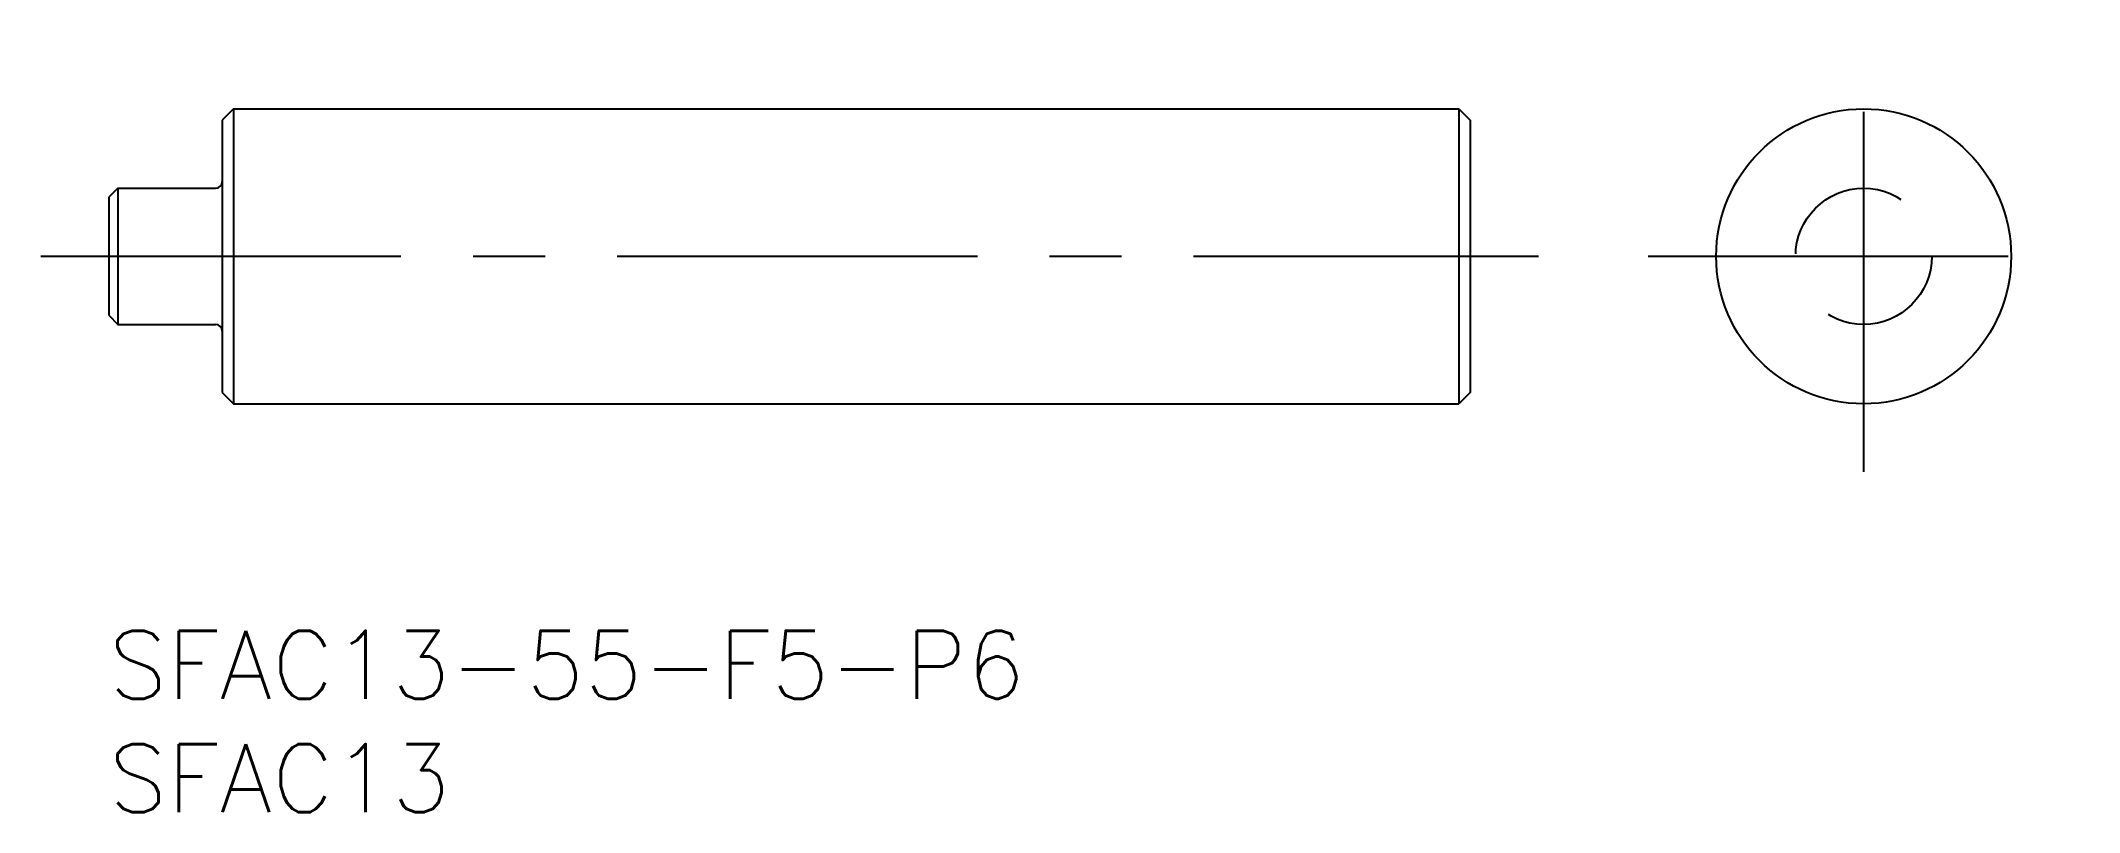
# Model space of a CAD drawing. Extents: x -3 to 86.8, y -8 to 26.
import ezdxf

# ---------------------------------------------------------------- set-up
doc = ezdxf.new("R2010")
doc.units = 0
doc.header["$LTSCALE"] = 0.5
doc.linetypes.add('CENTER', pattern=[50.8, 31.75, -6.35, 6.35, -6.35])
doc.linetypes.add('DASHED', pattern=[19.05, 12.7, -6.35])
for name, color, linetype in [('MSM_CENTER', 1, 'CENTER'), ('MSM_CONTINUOUS', 7, 'CONTINUOUS'), ('MSM_DASHED', 4, 'DASHED'), ('MSM_PART_NUMBER', 7, 'CONTINUOUS')]:
    doc.layers.add(name, color=color, linetype=linetype)
doc.styles.get("Standard").update_dxf_attribs({"font": 'txt.shx', "height": 3, "bigfont": 'bigfont.shx'})

# ---------------------------------------------------------------- blocks, each defined once
blk = doc.blocks.new('*U4')
at = {"layer": 'MSM_PART_NUMBER'}
blk.add_text('SFAC13-55-F5-P6', height=3, dxfattribs=at).set_placement((0, -3))
blk = doc.blocks.new('*U5')
at = {"layer": 'MSM_PART_NUMBER'}
blk.add_text('SFAC13', height=3, dxfattribs=at).set_placement((0, -8))

msp = doc.modelspace()

# ---------------------------------------------------------------- linework, layer by layer
at = {"layer": 'MSM_CENTER'}
for p, q in [((77.335, 7), (77.335, 26)), ((-3, 16.5), (63, 16.5)), ((67.835, 16.5), (86.835, 16.5))]:
    msp.add_line(p, q, dxfattribs=at)
at = {"layer": 'MSM_CONTINUOUS'}
for p, q in [((5.5, 23), (5, 22.5)), ((5, 22.5), (5, 10.5)), ((5.5, 23), (59.5, 23)), ((5.5, 23), (5.5, 10)), ((59.5, 23), (59.5, 10)), ((59.5, 23), (60, 22.5)), ((60, 22.5), (60, 10.5)), ((0.4, 19.5), (0, 19.1)), ((0, 19.1), (0, 13.9)), ((0.4, 19.5), (0.4, 13.5)), ((0.4, 19.5), (4.7, 19.5)), ((0, 13.9), (0.4, 13.5)), ((0.4, 13.5), (4.7, 13.5)), ((5, 10.5), (5.5, 10)), ((5.5, 10), (59.5, 10)), ((60, 10.5), (59.5, 10))]:
    msp.add_line(p, q, dxfattribs=at)
msp.add_circle((77.335, 16.5), 6.5, dxfattribs=at)
for centre, start, end in [((4.7, 19.8), 270, 0), ((4.7, 13.2), 0, 90)]:
    msp.add_arc(centre, 0.3, start, end, dxfattribs=at)
at = {"layer": 'MSM_DASHED'}
msp.add_circle((77.335, 16.5), 3, dxfattribs=at)

# ---------------------------------------------------------------- block references
at = {"layer": 'MSM_CONTINUOUS'}
for name in ['*U4', '*U5']:
    msp.add_blockref(name, (0, 0), dxfattribs=at)

doc.saveas('drawing.dxf')
